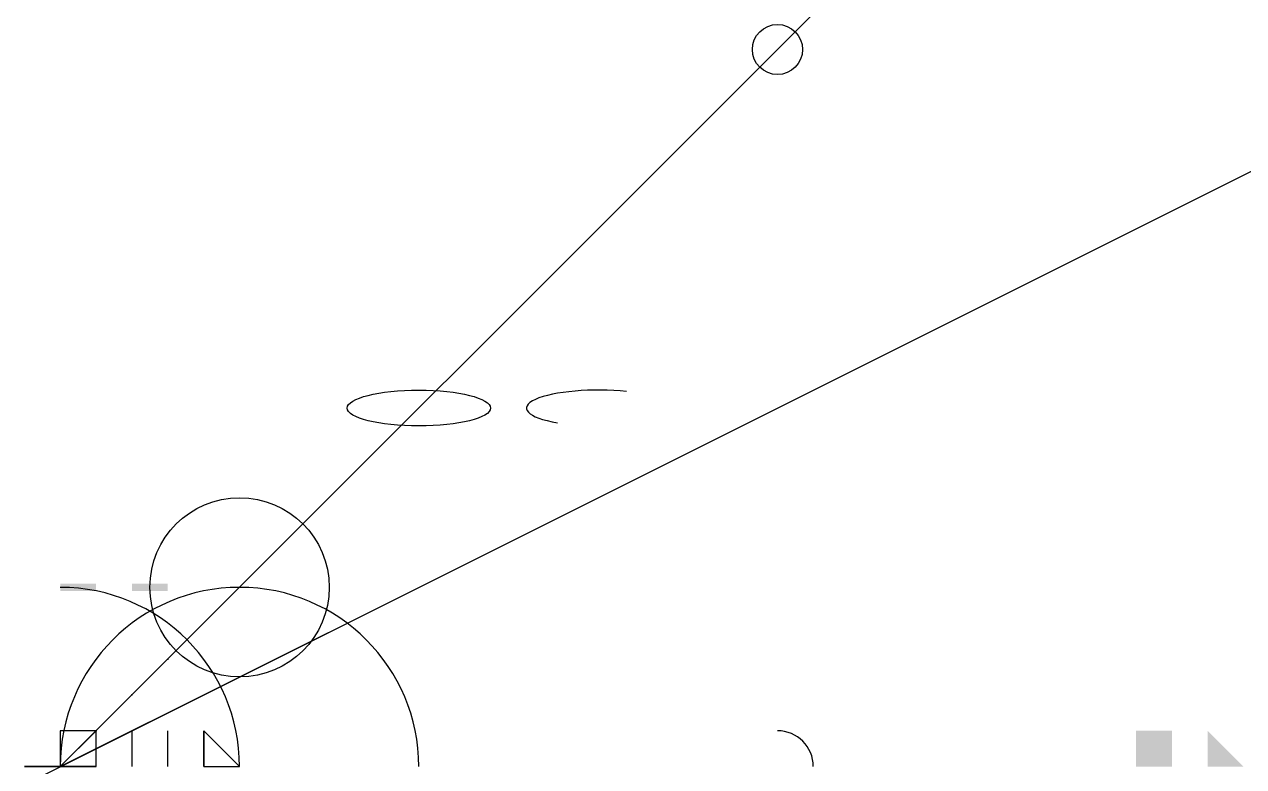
# Model space of a CAD drawing. Header units: millimetres. Extents: x -10 to 330, y 0 to 207.
import ezdxf

# ---------------------------------------------------------------- set-up
doc = ezdxf.new("R2010")
doc.units = ezdxf.units.MM
doc.linetypes.add('DASHED', pattern=[19.05, 12.7, -6.35])
doc.layers.add('walls', color=3, linetype='Continuous')

msp = doc.modelspace()

# ---------------------------------------------------------------- linework, layer by layer
msp.add_line((0, 0), (100, 50))
at = {"color": 1, "linetype": 'DASHED', "lineweight": 35, "ltscale": 2}
msp.add_line((0, 0, 5), (10, 10, 5), dxfattribs=at)
at = {"extrusion": (0, 1, 0)}
msp.add_line((40, 0), (40, 10), dxfattribs=at)
msp.add_xline((0, 0), (0.894427, 0.447214))
at = {"color": 1}
msp.add_ray((0, 0), (0.707107, 0.707107), dxfattribs=at)
msp.add_circle((200, 200), 7)
at = {"extrusion": (0, -1, 2e-16)}
msp.add_circle((0, 0), 10, dxfattribs=at)
at = {"transparency": 33554559}
msp.add_arc((50, 0), 50, 0, 180, dxfattribs=at)
for centre, radius in [((0, 0), 50), ((200, 0), 10)]:
    msp.add_arc(centre, radius, 0, 90)
at = {"extrusion": (0, -1, 2e-16)}
msp.add_arc((0, 0), 5, 0, 90, dxfattribs=at)
msp.add_ellipse((150, 100), major_axis=(20, 0), ratio=0.25, start_param=1.162158, end_param=4.11053)
msp.add_ellipse((100, 100), major_axis=(20, 0), ratio=0.25)
msp.add_ellipse((0, 0), major_axis=(10, 0), ratio=0.4, dxfattribs=at)
at = {"extrusion": (0, 1, 0)}
msp.add_point((30, 30), dxfattribs=at)
for p in [(20, 20, 3), (10, 10)]:
    msp.add_point(p)
for points in [[(300, 0), (310, 0), (300, 10), (310, 10)], [(320, 0), (330, 0), (320, 10)]]:
    msp.add_solid(points)
at = {"extrusion": (0, -1, 2e-16)}
msp.add_solid([(0, 0), (10, 0), (0, 10), (10, 10)], dxfattribs=at)
for points in [[(0, 49), (0, 51), (10, 49), (10, 51)], [(20, 49), (20, 51), (30, 49), (30, 51)]]:
    msp.add_trace(points)
for points in [[(0, 0), (10, 0, 1), (10, 10, 2), (0, 10, 3)], [(40, 0), (50, 0), (40, 10)]]:
    msp.add_3dface(points)
at = {"invisible_edges": 5}
msp.add_3dface([(20, 0), (30, 0), (30, 10), (20, 10)], dxfattribs=at)
at = {"layer": 'walls', "color": 30, "true_color": 0xff8000}
msp.add_circle((50, 50), 25, dxfattribs=at)

doc.saveas('drawing.dxf')
